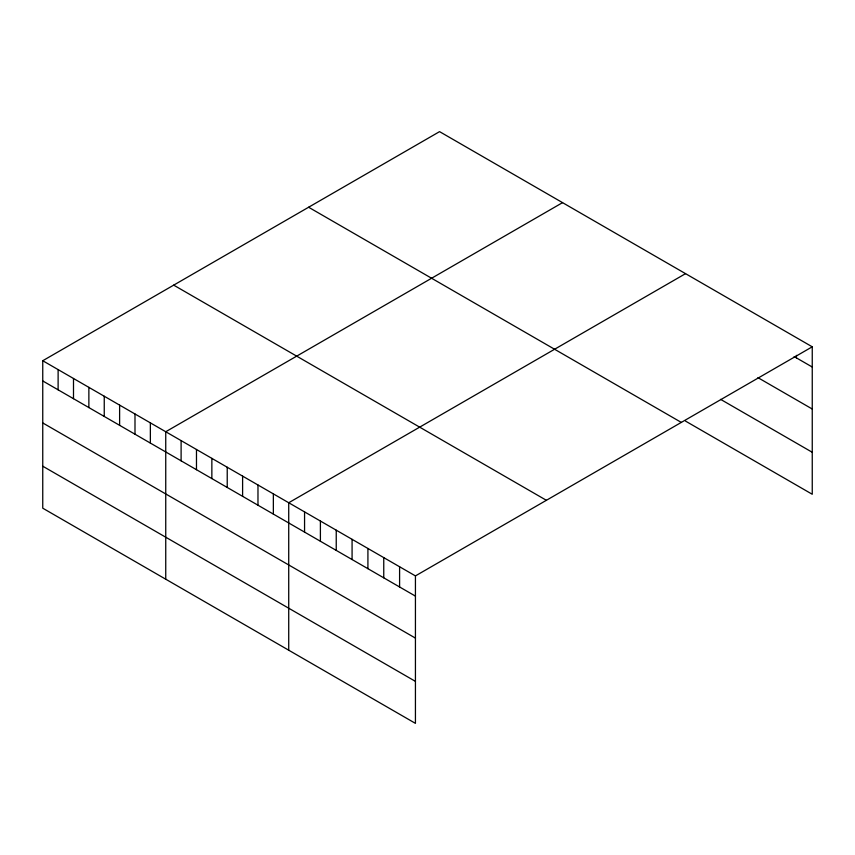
<?xml version="1.0" encoding="UTF-8"?>
<svg xmlns="http://www.w3.org/2000/svg" width="855" height="855" viewBox="0 0 855 855"><rect width="100%" height="100%" fill="white"/><g stroke="black" fill="none" stroke-linecap="round" stroke-linejoin="round"><path stroke-width="1.28" d="M42.75 360.735L415.434 575.907L415.434 723.362L42.75 508.191L42.75 360.735L439.566 131.638L812.25 346.809L812.25 494.265L685.539 421.109M562.547 202.646L165.742 431.743L165.742 579.198M685.539 273.653L288.723 502.751L288.723 650.206M415.434 575.907L812.25 346.809M794.145 356.567L812.25 367.019M757.947 377.654L812.25 409.011M720.605 399.36L812.25 452.274M308.612 207.241L681.307 422.413M173.693 285.132L546.388 500.303M42.75 380.945L415.434 596.117M42.75 422.936L415.434 638.108M42.75 466.199L415.434 681.371M796.411 355.349L796.411 357.871M399.595 566.758L399.595 586.968M383.756 557.62L383.756 577.83M367.917 548.472L367.917 568.682M352.078 539.323L352.078 559.533M336.239 530.186L336.239 550.396M320.401 521.037L320.401 541.247M304.562 511.889L304.562 532.109M273.354 493.869L273.354 514.079M257.975 484.999L257.975 505.209M242.606 476.117L242.606 496.328M227.227 467.247L227.227 487.457M211.858 458.366L211.858 478.586M196.479 449.495L196.479 469.705M181.11 440.614L181.11 460.834M150.362 422.862L150.362 443.082M134.994 413.991L134.994 434.201M119.615 405.11L119.615 425.33M104.246 396.239L104.246 416.449M88.867 387.358L88.867 407.579M73.498 378.487L73.498 398.697M58.119 369.617L58.119 389.827"/></g></svg>
